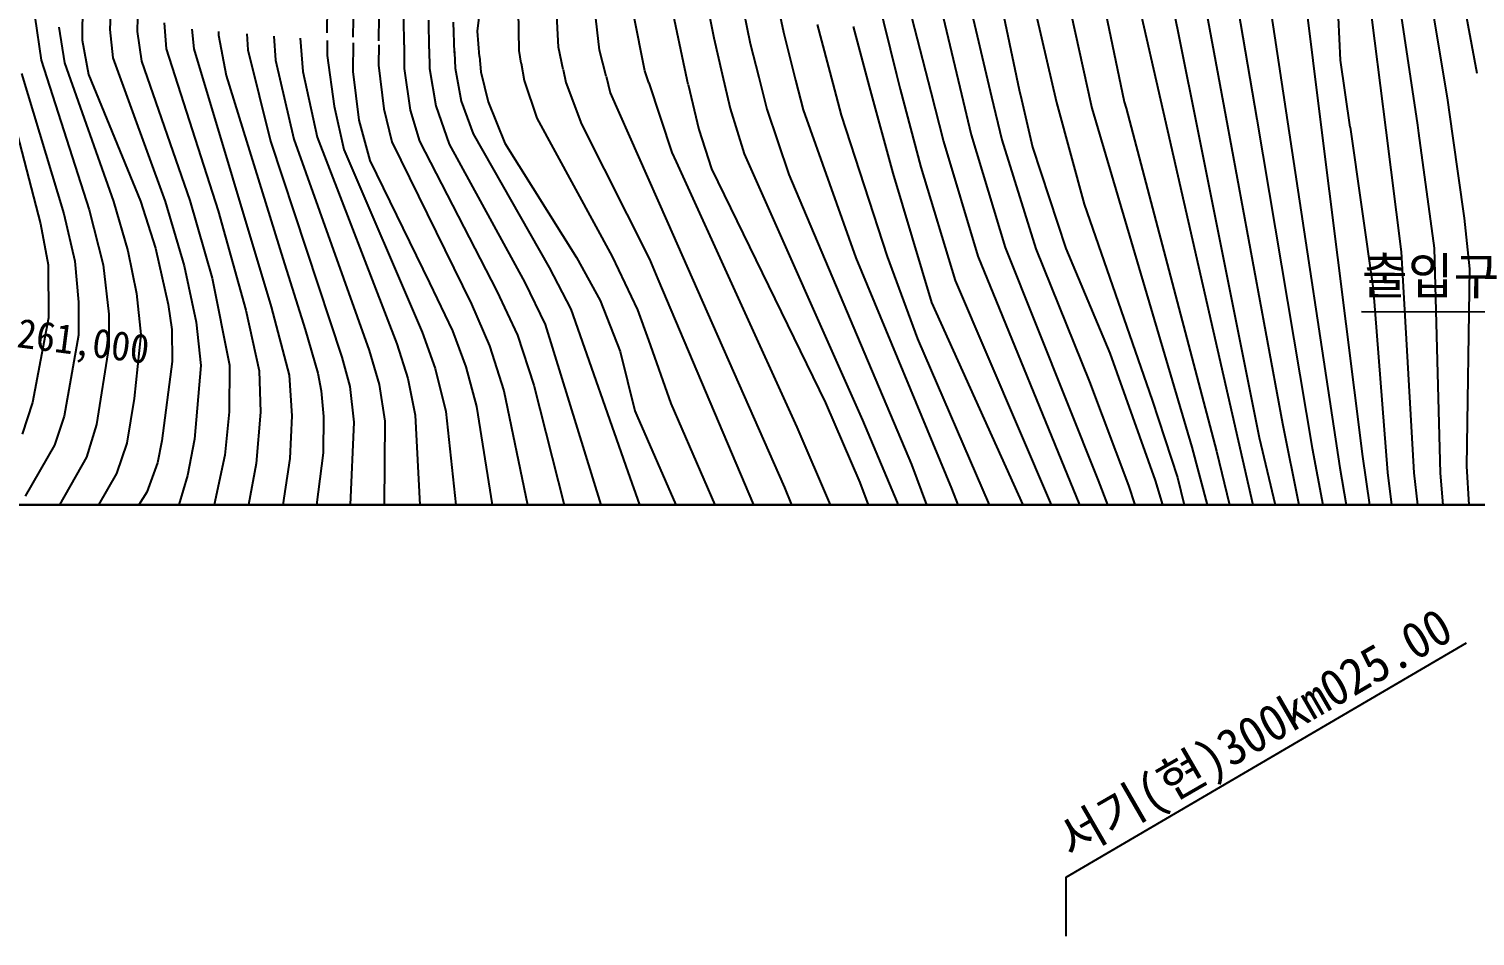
# Model space of a CAD drawing. Header units: millimetres. Extents: x 18534 to 19330, y 1103 to 1809.
# Drawn here: x 18677.8 to 18776.7, y 1364.9 to 1426.9 of the extents above; entities that cross this region are included whole.
import ezdxf
from ezdxf.enums import TextEntityAlignment as Align
from ezdxf.xclip import XClip

# ---------------------------------------------------------------- set-up
doc = ezdxf.new("R2010")
doc.units = ezdxf.units.MM
doc.header["$LTSCALE"] = 10
doc.header["$MEASUREMENT"] = 0
doc.header["$XCLIPFRAME"] = 2
doc.layers.add('TX-PAPR', color=2, linetype='Continuous', plot=False)
for name, color, linetype in [('TZ-BASE', 253, 'Continuous'), ('TZ-LEAL', 1, 'Continuous'), ('TZ-LEAT', 3, 'Continuous')]:
    doc.layers.add(name, color=color, linetype=linetype)
doc.styles.add('HANA', font='GulimChe.ttf')
doc.styles.add('굴림체', font='GulimChe.ttf')

# ---------------------------------------------------------------- blocks, each defined once
blk = doc.blocks.new('JD-DFMKFD4RX')
at = {"layer": 'TZ-BASE'}
for p, q in [((104.327, -27.542, 182), (107.534, -42.676, 182)), ((111.202, -29.104, 179), (115.271, -45.59, 179)), ((113.282, -29.767, 178), (117.61, -46.757, 178)), ((134.669, -31.602, 169), (137.787, -48.465, 169)), ((137.025, -31.547, 168), (139.906, -48.644, 168)), ((139.381, -31.491, 167), (142.005, -48.822, 167)), ((129.755, -31.677, 171), (133.505, -48.102, 171)), ((132.313, -31.657, 170), (135.644, -48.283, 170)), ((148.363, -32.195, 163), (150.899, -49.055, 163)), ((150.498, -32.602, 162), (152.925, -47.176, 162)), ((103.105, -32.842, 183), (105.272, -43.45, 183)), ((125.485, -33.536, 173), (128.587, -47.686, 173)), ((127.871, -33.285, 172), (130.851, -47.448, 172)), ((152.633, -33.009, 161), (154.953, -45.495, 161)), ((123.015, -33.646, 174), (126.215, -47.485, 174)), ((119.035, -35.405, 176), (121.773, -47.109, 176)), ((117.167, -36.135, 177), (119.72, -46.935, 177)), ((121.501, -36.337, 175), (123.67, -46.627, 175)), ((142.828, -37.341, 166), (144.291, -49.015, 166)), ((147.155, -36.937, 164), (148.738, -49.392, 164)), ((145.647, -44.592, 165), (145.319, -37.859, 165)), ((86.625, -42.612, 190), (87.075, -38.965, 190)), ((102.068, -39.514, 184), (102.767, -43.065, 184)), ((61.557, -40.442, 204), (61.471, -42.513, 204)), ((59.602, -40.694, 205), (59.588, -43.235, 205)), ((63.392, -40.727, 203), (63.332, -42.647, 203)), ((76.341, -42.739, 196), (76.36, -40.949, 196)), ((89.459, -43.931, 189), (89.417, -41.233, 189)), ((92.158, -43.704, 188), (92.024, -41.083, 188)), ((94.953, -43.924, 187), (94.631, -41.137, 187)), ((98.059, -45.339, 186), (97.295, -41.438, 186)), ((100.945, -45.951, 185), (99.841, -40.654, 185)), ((53.046, -41.64, 209), (56.733, -55.799, 209)), ((56.331, -41.638, 207), (56.768, -44.61, 207)), ((57.992, -42.353, 206), (58.363, -44.776, 206)), ((61.471, -42.513, 204), (61.686, -44.442, 204)), ((65.177, -42.046, 202), (65.324, -43.821, 202)), ((67.078, -42.479, 201), (67.207, -43.825, 201)), ((78.115, -43.015, 195), (78.126, -41.786, 195)), ((79.868, -43.287, 194), (79.885, -41.599, 194)), ((81.593, -43.555, 193), (81.585, -41.732, 193)), ((83.318, -43.823, 192), (83.285, -41.865, 192)), ((85.049, -44.092, 191), (84.985, -41.999, 191)), ((109.851, -42.167, 181), (110.907, -46.189, 181)), ((112.297, -42.301, 180), (113.411, -46.401, 180)), ((59.588, -43.235, 205), (60.01, -45.568, 205)), ((63.332, -42.647, 203), (63.627, -44.658, 203)), ((68.9, -42.633, 200), (68.904, -42.89, 200)), ((68.904, -42.89, 200), (69.423, -45.647, 200)), ((70.842, -42.797, 199), (70.909, -43.893, 199)), ((72.689, -42.954, 198), (72.8, -44.605, 198)), ((74.479, -43.105, 197), (74.667, -45.365, 197)), ((76.336, -43.262, 196), (76.325, -44.279, 196)), ((78.111, -43.413, 195), (78.094, -45.372, 195)), ((86.76, -44.358, 190), (86.625, -42.612, 190)), ((102.767, -43.065, 184), (103.347, -45.549, 184)), ((105.272, -43.45, 183), (105.846, -45.761, 183)), ((107.534, -42.676, 182), (108.373, -45.975, 182)), ((61.686, -44.442, 204), (65.249, -54.261, 204)), ((65.324, -43.821, 202), (68.881, -54.894, 202)), ((67.207, -43.825, 201), (72.511, -61.462, 201)), ((70.909, -43.893, 199), (72.466, -50.136, 199)), ((76.325, -44.279, 196), (76.805, -47.746, 196)), ((79.865, -43.561, 194), (79.852, -44.934, 194)), ((81.593, -43.555, 193), (81.6, -45.168, 193)), ((83.318, -43.823, 192), (83.34, -45.17, 192)), ((85.047, -44, 191), (85.049, -44.092, 191)), ((85.049, -44.092, 191), (85.082, -45.14, 191)), ((86.76, -44.358, 190), (86.84, -45.405, 190)), ((89.609, -44.801, 189), (89.459, -43.931, 189)), ((92.48, -45.247, 188), (92.158, -43.704, 188)), ((95.408, -45.702, 187), (94.953, -43.924, 187)), ((56.768, -44.61, 207), (60.065, -54.824, 207)), ((58.363, -44.776, 206), (61.714, -54.275, 206)), ((63.627, -44.658, 203), (66.949, -54.196, 203)), ((72.8, -44.605, 198), (74.062, -50.001, 198)), ((74.667, -45.365, 197), (75.644, -49.867, 197)), ((78.094, -45.372, 195), (78.504, -48.712, 195)), ((79.852, -44.934, 194), (80.198, -47.932, 194)), ((81.6, -45.168, 193), (82.01, -48.01, 193)), ((83.34, -45.17, 192), (83.759, -47.72, 192)), ((85.082, -45.14, 191), (85.505, -47.404, 191)), ((86.84, -45.405, 190), (87.336, -47.448, 190)), ((89.609, -44.801, 189), (89.814, -45.988, 189)), ((92.48, -45.247, 188), (92.664, -46.129, 188)), ((98.329, -46.156, 186), (98.059, -45.339, 186)), ((146.298, -49.185, 165), (145.647, -44.592, 165)), ((55.422, -45.521, 208), (58.332, -55.106, 208)), ((60.01, -45.568, 205), (63.575, -54.235, 205)), ((69.423, -45.647, 200), (73.299, -58.166, 200)), ((89.814, -45.988, 189), (90.678, -48.563, 189)), ((92.664, -46.129, 188), (93.729, -48.979, 188)), ((95.408, -45.702, 187), (95.696, -46.828, 187)), ((98.329, -46.156, 186), (99.906, -50.923, 186)), ((101.019, -46.261, 185), (100.945, -45.951, 185)), ((101.019, -46.261, 185), (101.759, -49.341, 185)), ((103.347, -45.549, 184), (103.897, -47.909, 184)), ((105.846, -45.761, 183), (106.392, -47.961, 183)), ((108.373, -45.975, 182), (108.888, -47.999, 182)), ((110.907, -46.189, 181), (111.475, -48.354, 181)), ((113.411, -46.401, 180), (115.021, -52.326, 180)), ((115.271, -45.59, 179), (115.53, -46.58, 179)), ((85.505, -47.404, 191), (86.315, -49.646, 191)), ((87.336, -47.448, 190), (88.481, -50.282, 190)), ((95.696, -46.828, 187), (99.568, -55.597, 187)), ((115.53, -46.58, 179), (116.927, -51.907, 179)), ((117.61, -46.757, 178), (118.479, -50.166, 178)), ((119.72, -46.935, 177), (120.372, -49.695, 177)), ((121.773, -47.109, 176), (122.464, -50.058, 176)), ((123.67, -46.627, 175), (123.82, -47.282, 175)), ((123.82, -47.282, 175), (124.569, -50.551, 175)), ((130.851, -47.448, 172), (130.967, -47.887, 172)), ((152.925, -47.176, 162), (153.292, -49.777, 162)), ((76.805, -47.746, 196), (77.478, -50.705, 196)), ((80.198, -47.932, 194), (80.767, -50.181, 194)), ((82.01, -48.01, 193), (82.648, -50.134, 193)), ((83.759, -47.72, 192), (84.676, -50.349, 192)), ((103.897, -47.909, 184), (104.856, -50.996, 184)), ((106.392, -47.961, 183), (107.918, -52.418, 183)), ((108.888, -47.999, 182), (112.493, -58.112, 182)), ((111.475, -48.354, 181), (114.634, -58.021, 181)), ((126.215, -47.485, 174), (126.276, -47.748, 174)), ((126.276, -47.748, 174), (128.114, -54.45, 174)), ((128.587, -47.686, 173), (128.632, -47.892, 173)), ((128.632, -47.892, 173), (135.467, -71.072, 173)), ((130.967, -47.887, 172), (137.151, -71.337, 172)), ((133.505, -48.102, 171), (140.412, -78.362, 171)), ((135.644, -48.283, 170), (140.079, -70.414, 170)), ((78.504, -48.712, 195), (79.25, -51.46, 195)), ((90.678, -48.563, 189), (95.835, -58.036, 189)), ((93.729, -48.979, 188), (98.377, -58.217, 188)), ((101.759, -49.341, 185), (102.624, -52.028, 185)), ((137.787, -48.465, 169), (141.669, -69.455, 169)), ((139.906, -48.644, 168), (143.693, -71.125, 168)), ((142.005, -48.822, 167), (145.589, -72.487, 167)), ((144.291, -49.015, 166), (147.134, -71.703, 166)), ((146.298, -49.185, 165), (147.865, -60.234, 165)), ((148.738, -49.392, 164), (149.794, -57.705, 164)), ((150.899, -49.055, 163), (150.971, -49.581, 163)), ((72.466, -50.136, 199), (77.347, -64.911, 199)), ((74.062, -50.001, 198), (79.208, -64.449, 198)), ((75.644, -49.867, 197), (81.087, -63.989, 197)), ((80.767, -50.181, 194), (86.206, -61.296, 194)), ((82.648, -50.134, 193), (87.941, -60.406, 193)), ((84.676, -50.349, 192), (89.843, -59.815, 192)), ((86.315, -49.646, 191), (91.506, -58.783, 191)), ((88.481, -50.282, 190), (93.385, -58.105, 190)), ((118.479, -50.166, 178), (120.822, -58.013, 178)), ((120.372, -49.695, 177), (122.695, -57.419, 177)), ((122.464, -50.058, 176), (124.79, -57.505, 176)), ((150.971, -49.581, 163), (152.047, -57.457, 163)), ((153.292, -49.777, 162), (154.084, -55.401, 162)), ((77.478, -50.705, 196), (82.838, -63.207, 196)), ((99.906, -50.923, 186), (100.196, -51.56, 186)), ((104.856, -50.996, 184), (112.953, -69.208, 184)), ((124.569, -50.551, 175), (126.853, -57.489, 175)), ((79.25, -51.46, 195), (83.34, -59.817, 195)), ((100.196, -51.56, 186), (108.459, -69.706, 186)), ((102.624, -52.028, 185), (110.408, -68.022, 185)), ((107.918, -52.418, 183), (116.303, -72.259, 183)), ((115.021, -52.326, 180), (117.663, -61.162, 180)), ((116.927, -51.907, 179), (119.283, -59.667, 179)), ((61.714, -54.275, 206), (62.709, -57.637, 206)), ((63.575, -54.235, 205), (64.598, -57.464, 205)), ((65.249, -54.261, 204), (66.553, -58.654, 204)), ((66.949, -54.196, 203), (68.48, -59.514, 203)), ((58.332, -55.106, 208), (59.079, -58.349, 208)), ((60.065, -54.824, 207), (61.014, -58.604, 207)), ((68.881, -54.894, 202), (70.765, -61.694, 202)), ((128.114, -54.45, 174), (132.762, -67.844, 174)), ((56.733, -55.799, 209), (57.25, -58.586, 209)), ((99.568, -55.597, 187), (107.62, -73.828, 187)), ((154.084, -55.401, 162), (154.458, -58.87, 162)), ((59.079, -58.349, 208), (59.328, -61.141, 208)), ((62.709, -57.637, 206), (63.297, -60.566, 206)), ((64.598, -57.464, 205), (65.469, -61.312, 205)), ((73.299, -58.166, 200), (74.829, -63.029, 200)), ((93.385, -58.105, 190), (95.005, -61.034, 190)), ((95.835, -58.036, 189), (97.563, -61.663, 189)), ((98.377, -58.217, 188), (98.951, -59.57, 188)), ((112.493, -58.112, 182), (119.029, -73.896, 182)), ((114.634, -58.021, 181), (116.702, -63.666, 181)), ((120.822, -58.013, 178), (127.827, -75.087, 178)), ((122.695, -57.419, 177), (129.074, -73.34, 177)), ((124.79, -57.505, 176), (128.476, -66.595, 176)), ((126.853, -57.489, 175), (129.86, -64.629, 175)), ((149.794, -57.705, 164), (150.661, -72.817, 164)), ((152.047, -57.457, 163), (152.454, -72.843, 163)), ((57.25, -58.586, 209), (57.266, -62.212, 209)), ((61.014, -58.604, 207), (61.409, -61.963, 207)), ((66.553, -58.654, 204), (67.378, -62.511, 204)), ((91.506, -58.783, 191), (93.001, -61.626, 191)), ((154.458, -58.87, 162), (154.256, -72.369, 162)), ((68.48, -59.514, 203), (69.663, -65.466, 203)), ((83.34, -59.817, 195), (84.914, -63.116, 195)), ((89.843, -59.815, 192), (91.247, -62.673, 192)), ((98.951, -59.57, 188), (106.132, -76.51, 188)), ((119.283, -59.667, 179), (127.217, -78.178, 179)), ((147.865, -60.234, 165), (148.855, -72.808, 165)), ((59.328, -61.141, 208), (59.329, -63.402, 208)), ((63.297, -60.566, 206), (63.579, -63.358, 206)), ((65.469, -61.312, 205), (65.705, -63.024, 205)), ((86.206, -61.296, 194), (87.442, -64.125, 194)), ((87.941, -60.406, 193), (89.345, -63.399, 193)), ((95.005, -61.034, 190), (96.369, -64.53, 190)), ((117.663, -61.162, 180), (125.935, -79.452, 180)), ((57.266, -62.212, 209), (56.186, -68.015, 209)), ((61.409, -61.963, 207), (61.411, -64.174, 207)), ((70.765, -61.694, 202), (71.694, -65.834, 202)), ((72.511, -61.462, 201), (73.724, -66.14, 201)), ((93.001, -61.626, 191), (96.902, -72.757, 191)), ((97.563, -61.663, 189), (98.303, -63.741, 189)), ((159.988, -61.854), (147.081, -61.809)), ((65.705, -63.024, 205), (65.737, -65.196, 205)), ((67.378, -62.511, 204), (67.699, -65.471, 204)), ((74.829, -63.029, 200), (75.694, -66.014, 200)), ((82.838, -63.207, 196), (83.731, -65.686, 196)), ((84.914, -63.116, 195), (85.806, -65.582, 195)), ((91.247, -62.673, 192), (96.048, -78.253, 192)), ((59.329, -63.402, 208), (58.337, -68.942, 208)), ((61.411, -64.174, 207), (60.56, -69.514, 207)), ((63.579, -63.358, 206), (63.139, -67.728, 206)), ((81.087, -63.989, 197), (81.845, -66.361, 197)), ((87.442, -64.125, 194), (88.417, -67.21, 194)), ((89.345, -63.399, 193), (90.476, -66.833, 193)), ((98.303, -63.741, 189), (99.847, -68.081, 189)), ((116.702, -63.666, 181), (122.615, -77.3, 181)), ((65.737, -65.196, 205), (65.027, -70.642, 205)), ((77.347, -64.911, 199), (77.873, -66.908, 199)), ((79.208, -64.449, 198), (79.883, -66.784, 198)), ((96.369, -64.53, 190), (97.364, -68.579, 190)), ((129.86, -64.629, 175), (132.971, -73.351, 175)), ((67.699, -65.471, 204), (67.26, -70.512, 204)), ((69.663, -65.466, 203), (69.633, -68.646, 203)), ((71.694, -65.834, 202), (71.784, -68.67, 202)), ((73.724, -66.14, 201), (73.919, -68.911, 201)), ((75.694, -66.014, 200), (75.921, -67.202, 200)), ((83.731, -65.686, 196), (84.445, -68.626, 196)), ((85.806, -65.582, 195), (86.556, -68.291, 195)), ((75.921, -67.202, 200), (76.076, -68.978, 200)), ((77.873, -66.908, 199), (78.166, -69.347, 199)), ((79.883, -66.784, 198), (80.274, -69.298, 198)), ((81.845, -66.361, 197), (82.352, -68.866, 197)), ((88.417, -67.21, 194), (91.314, -81.204, 194)), ((90.476, -66.833, 193), (93.983, -80.723, 193)), ((128.476, -66.595, 176), (131.143, -73.694, 176)), ((56.186, -68.015, 209), (55.469, -70.171, 209)), ((63.139, -67.728, 206), (62.643, -70.78, 206)), ((99.847, -68.081, 189), (103.991, -77.66, 189)), ((110.408, -68.022, 185), (112.763, -73.473, 185)), ((132.762, -67.844, 174), (134.482, -73.142, 174)), ((58.337, -68.942, 208), (57.681, -70.935, 208)), ((69.633, -68.646, 203), (69.333, -71.608, 203)), ((71.784, -68.67, 202), (71.489, -72.182, 202)), ((73.919, -68.911, 201), (73.775, -71.847, 201)), ((76.076, -68.978, 200), (76.071, -71.446, 200)), ((82.352, -68.866, 197), (82.985, -80.894, 197)), ((84.445, -68.626, 196), (85.806, -81.203, 196)), ((86.556, -68.291, 195), (88.675, -81.715, 195)), ((97.364, -68.579, 190), (97.502, -68.894, 190)), ((97.502, -68.894, 190), (102.033, -79.215, 190)), ((112.953, -69.208, 184), (115.305, -74.847, 184)), ((60.56, -69.514, 207), (59.874, -71.746, 207)), ((78.166, -69.347, 199), (77.878, -75.498, 199)), ((80.274, -69.298, 198), (80.185, -80.829, 198)), ((108.459, -69.706, 186), (110.799, -75.128, 186)), ((141.669, -69.455, 169), (145.81, -90.195, 169)), ((57.681, -70.935, 208), (55.691, -74.417, 208)), ((62.643, -70.78, 206), (61.935, -72.867, 206)), ((65.027, -70.642, 205), (64.73, -72.139, 205)), ((67.26, -70.512, 204), (66.78, -73.001, 204)), ((135.467, -71.072, 173), (136.992, -76.817, 173)), ((140.079, -70.414, 170), (143.285, -84.042, 170)), ((143.693, -71.125, 168), (146.369, -85.217, 168)), ((59.874, -71.746, 207), (57.987, -75.064, 207)), ((64.73, -72.139, 205), (63.995, -74.142, 205)), ((69.333, -71.608, 203), (68.508, -75.431, 203)), ((71.489, -72.182, 202), (70.736, -76.153, 202)), ((73.775, -71.847, 201), (73.201, -75.679, 201)), ((76.071, -71.446, 200), (75.356, -76.929, 200)), ((137.151, -71.337, 172), (139.324, -80.355, 172)), ((147.134, -71.703, 166), (148.364, -80.205, 166)), ((61.935, -72.867, 206), (60.09, -76.033, 206)), ((66.78, -73.001, 204), (66.156, -75.112, 204)), ((96.902, -72.757, 191), (99.375, -79.816, 191)), ((116.303, -72.259, 183), (119.169, -79.901, 183)), ((134.482, -73.142, 174), (136.163, -79.944, 174)), ((145.589, -72.487, 167), (147.623, -84.114, 167)), ((148.855, -72.808, 165), (149.675, -79.49, 165)), ((150.661, -72.817, 164), (151.307, -78.949, 164)), ((152.454, -72.843, 163), (152.979, -78.751, 163)), ((154.256, -72.369, 162), (154.619, -78.235, 162)), ((63.995, -74.142, 205), (61.943, -77.441, 205)), ((107.62, -73.828, 187), (109.47, -78.406, 187)), ((112.763, -73.473, 185), (114.117, -77.043, 185)), ((119.029, -73.896, 182), (121.17, -79.233, 182)), ((129.074, -73.34, 177), (130.635, -77.549, 177)), ((131.143, -73.694, 176), (132.436, -77.64, 176)), ((132.971, -73.351, 175), (134.076, -77.115, 175)), ((115.305, -74.847, 184), (117.108, -80.374, 184))]:
    blk.add_line(p, q, dxfattribs=at)
at = {"layer": 'TZ-BASE', "style": 'HANA'}
blk.add_text('출입구', height=2.5, rotation=359.7997, dxfattribs=at).set_placement((147.086, -60.584))
blk.add_text('261,000', height=2, rotation=352.67756, dxfattribs=at).set_placement((64.022, -65.372), align=Align.RIGHT)

msp = doc.modelspace()

# ---------------------------------------------------------------- linework, layer by layer
at = {"layer": 'TX-PAPR', "flags": 128}
msp.add_lwpolyline([(19321.825, 1544.371), (19321.825, 1394.371), (18621.825, 1394.371), (18621.825, 1544.371), (19321.825, 1544.371)], dxfattribs=at)
at = {"layer": 'TZ-LEAL'}
msp.add_lwpolyline([(18776.066, 1384.896), (18748.685, 1368.871), (18748.685, 1364.871)], dxfattribs=at)

# ---------------------------------------------------------------- block references
at = {"layer": 'TZ-BASE'}
ref = msp.add_blockref('JD-DFMKFD4RX', (18621.825, 1469.371), dxfattribs=at)
XClip(ref).set_block_clipping_path([(-0.0000000001, -75), (700, 75.0000000001)])

# ---------------------------------------------------------------- texts
at = {"layer": 'TZ-LEAT', "style": '굴림체'}
msp.add_text('서기(현)300km025.00', height=2.5, rotation=30, dxfattribs=at).set_placement((18762.179, 1377.664), align=Align.CENTER)

doc.saveas('drawing.dxf')
